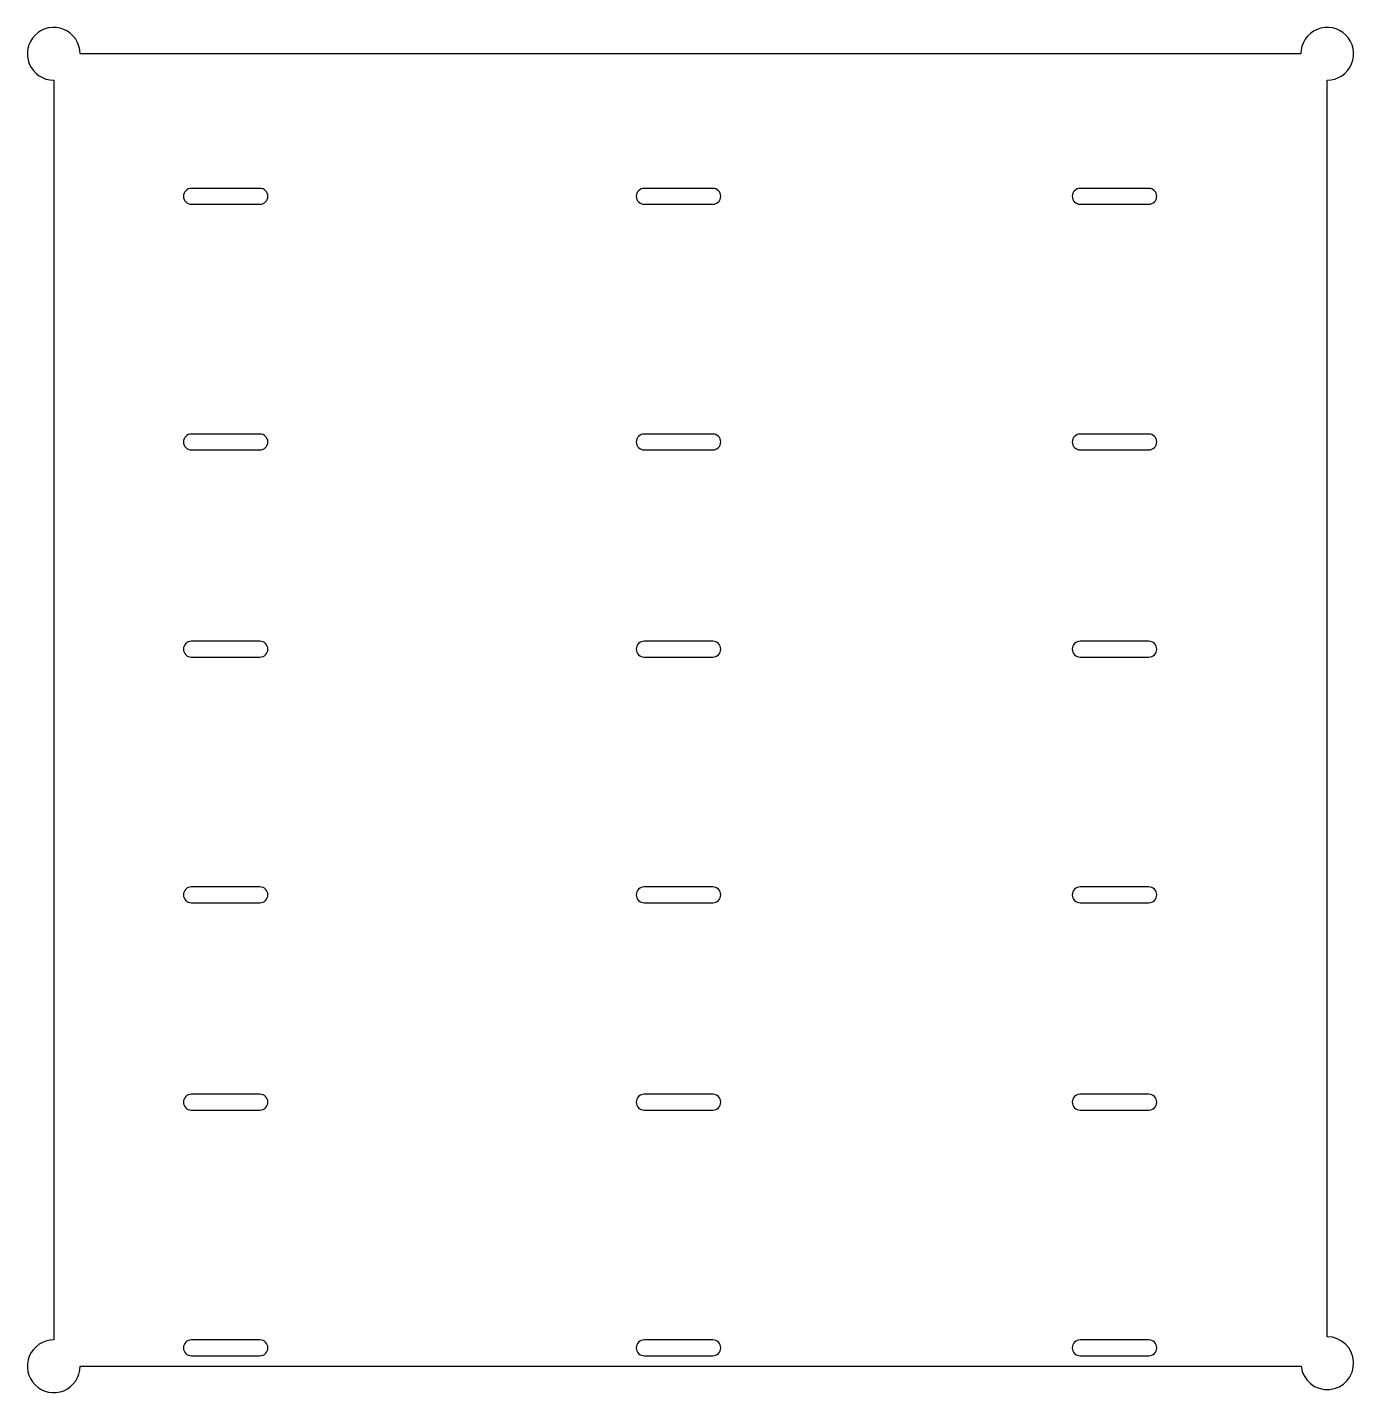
# Model space of a CAD drawing. Header units: inches. Extents: x 0 to 100, y 0 to 103.
import ezdxf

# ---------------------------------------------------------------- set-up
doc = ezdxf.new("R2010")
doc.units = ezdxf.units.IN
doc.header["$MEASUREMENT"] = 0

msp = doc.modelspace()

# ---------------------------------------------------------------- linework, layer by layer
for points in [[(2, 99.37), (2, 4, 2.414214), (4, 2), (96.46, 2, 2.230433), (98.44, 4.23), (98.44, 99.37, 2.414214), (96.44, 101.37), (4, 101.37, 2.414214)], [(12.42, 89.98), (17.62, 89.98, 1), (17.62, 91.18), (12.42, 91.18, 1)], [(46.71, 89.98), (51.91, 89.98, 1), (51.91, 91.18), (46.71, 91.18, 1)], [(79.73, 89.98), (84.93, 89.98, 1), (84.93, 91.18), (79.73, 91.18, 1)], [(12.42, 71.38), (17.62, 71.38, 1), (17.62, 72.58), (12.42, 72.58, 1)], [(46.71, 71.38), (51.91, 71.38, 1), (51.91, 72.58), (46.71, 72.58, 1)], [(79.73, 71.38), (84.93, 71.38, 1), (84.93, 72.58), (79.73, 72.58, 1)], [(12.42, 55.69), (17.62, 55.69, 1), (17.62, 56.89), (12.42, 56.89, 1)], [(46.71, 55.69), (51.91, 55.69, 1), (51.91, 56.89), (46.71, 56.89, 1)], [(79.73, 55.69), (84.93, 55.69, 1), (84.93, 56.89), (79.73, 56.89, 1)], [(12.42, 37.09), (17.62, 37.09, 1), (17.62, 38.29), (12.42, 38.29, 1)], [(46.71, 37.09), (51.91, 37.09, 1), (51.91, 38.29), (46.71, 38.29, 1)], [(79.73, 37.09), (84.93, 37.09, 1), (84.93, 38.29), (79.73, 38.29, 1)], [(12.42, 21.4), (17.62, 21.4, 1), (17.62, 22.6), (12.42, 22.6, 1)], [(46.71, 21.4), (51.91, 21.4, 1), (51.91, 22.6), (46.71, 22.6, 1)], [(79.73, 21.4), (84.93, 21.4, 1), (84.93, 22.6), (79.73, 22.6, 1)], [(12.42, 2.8), (17.62, 2.8, 1), (17.62, 4), (12.42, 4, 1)], [(46.71, 2.8), (51.91, 2.8, 1), (51.91, 4), (46.71, 4, 1)], [(79.73, 2.8), (84.93, 2.8, 1), (84.93, 4), (79.73, 4, 1)]]:
    msp.add_lwpolyline(points, format="xyb", close=True)

doc.saveas('drawing.dxf')
